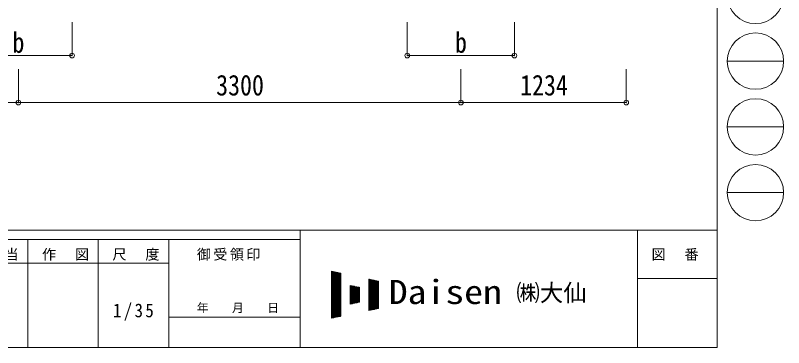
# Model space of a CAD drawing. Units: millimetres at full size, sheet at 1:35. Extents: x -9837 to 9837, y -6790 to 6790.
# Drawn here: x 4108 to 9837, y -6790 to -4314 of the extents above; entities that cross this region are included whole.
import ezdxf
from ezdxf.enums import TextEntityAlignment as Align

# ---------------------------------------------------------------- set-up
doc = ezdxf.new("R2010")
doc.units = ezdxf.units.MM
doc.header["$LTSCALE"] = 35
doc.header["$PDMODE"] = 32
doc.header["$PDSIZE"] = 35
doc.layers.add('0-6_OTH_LINE', color=6, linetype='Continuous', lineweight=9)
doc.layers.add('F-0_240', color=7, linetype='Continuous', lineweight=9)
doc.styles.add('ＭＳ ゴシック', font='')
doc.styles.get('ＭＳ ゴシック').set_extended_font_data('MS Gothic')

msp = doc.modelspace()

# ---------------------------------------------------------------- linework, layer by layer
at = {"layer": '0-6_OTH_LINE'}
for p, q in [((4530.13, -4613.91), (4530.13, -4363.93)), ((7030.13, -4613.91), (7030.13, -4363.93)), ((7830.13, -4613.91), (7830.13, -4363.93)), ((3730.13, -4613.91), (4530.13, -4613.91)), ((7030.13, -4613.91), (7830.13, -4613.91)), ((4130.13, -4963.91), (4130.13, -4713.91)), ((7430.13, -4963.91), (7430.13, -4713.91)), ((8664.13, -4963.91), (8664.13, -4713.91)), ((1702.13, -4963.91), (4130.13, -4963.91)), ((4130.13, -4963.91), (7430.13, -4963.91)), ((7430.13, -4963.91), (8664.13, -4963.91))]:
    msp.add_line(p, q, dxfattribs=at)
for p in [(4530.13, -4613.91), (7030.13, -4613.91), (7830.13, -4613.91), (4130.13, -4963.91), (7430.13, -4963.91), (8664.13, -4963.91)]:
    msp.add_point(p, dxfattribs=at)
at = {"layer": 'F-0_240', "color": 5}
for p, q in [((9342.6, 6790), (9342.6, -6790)), ((-9837.4, -5915), (9342.6, -5915)), ((6231.38, -5915), (6231.38, -6790)), ((8747.6, -5915), (8747.6, -6790)), ((-9837.4, -5985), (6231.38, -5985)), ((4201.38, -5985), (4201.38, -6790)), ((4726.38, -5985), (4726.38, -6790)), ((5251.38, -5985), (5251.38, -6790)), ((3151.38, -6160), (5251.38, -6160)), ((8747.6, -6273.75), (9342.6, -6273.75)), ((5251.38, -6562.5), (6231.38, -6562.5)), ((-9837.4, -6790), (9342.6, -6790))]:
    msp.add_line(p, q, dxfattribs=at)
at = {"layer": 'F-0_240', "color": 4}
for p, q in [((9417.4, -4655), (9837.4, -4655)), ((9417.4, -5145), (9837.4, -5145)), ((9417.4, -5635), (9837.4, -5635))]:
    msp.add_line(p, q, dxfattribs=at)
at = {"layer": 'F-0_240'}
for p, q in [((6464.67, -6221.37), (6534.67, -6235.95)), ((6464.67, -6221.37), (6464.67, -6571.37)), ((6464.67, -6224.66), (6480.48, -6224.66)), ((6464.67, -6228.16), (6497.28, -6228.16)), ((6464.67, -6231.66), (6514.08, -6231.66)), ((6464.67, -6235.16), (6530.88, -6235.16)), ((6464.67, -6238.66), (6534.67, -6238.66)), ((6464.67, -6242.16), (6534.67, -6242.16)), ((6466.74, -6570.94), (6466.74, -6221.8)), ((6470.24, -6570.21), (6470.24, -6222.53)), ((6473.74, -6569.48), (6473.74, -6223.26)), ((6477.24, -6568.75), (6477.24, -6223.99)), ((6480.74, -6568.02), (6480.74, -6224.72)), ((6484.24, -6567.29), (6484.24, -6225.45)), ((6487.74, -6566.56), (6487.74, -6226.17)), ((6491.24, -6565.83), (6491.24, -6226.9)), ((6494.74, -6565.1), (6494.74, -6227.63)), ((6498.24, -6564.37), (6498.24, -6228.36)), ((6501.74, -6563.64), (6501.74, -6229.09)), ((6505.24, -6562.91), (6505.24, -6229.82)), ((6508.74, -6562.19), (6508.74, -6230.55)), ((6512.24, -6561.46), (6512.24, -6231.28)), ((6515.74, -6560.73), (6515.74, -6232.01)), ((6519.24, -6560), (6519.24, -6232.74)), ((6522.74, -6559.27), (6522.74, -6233.47)), ((6526.24, -6558.54), (6526.24, -6234.2)), ((6529.74, -6557.81), (6529.74, -6234.92)), ((6533.24, -6557.08), (6533.24, -6235.65)), ((6534.67, -6235.95), (6534.67, -6556.78)), ((6464.67, -6245.66), (6534.67, -6245.66)), ((6464.67, -6249.16), (6534.67, -6249.16)), ((6464.67, -6252.66), (6534.67, -6252.66)), ((6464.67, -6256.16), (6534.67, -6256.16)), ((6464.67, -6259.66), (6534.67, -6259.66)), ((6464.67, -6263.16), (6534.67, -6263.16)), ((6464.67, -6266.66), (6534.67, -6266.66)), ((6464.67, -6270.16), (6534.67, -6270.16)), ((6464.67, -6273.66), (6534.67, -6273.66)), ((6464.67, -6277.16), (6534.67, -6277.16)), ((6464.67, -6280.66), (6534.67, -6280.66)), ((6464.67, -6284.16), (6534.67, -6284.16)), ((6464.67, -6287.66), (6534.67, -6287.66)), ((6464.67, -6291.16), (6534.67, -6291.16)), ((6464.67, -6294.66), (6534.67, -6294.66)), ((6464.67, -6298.16), (6534.67, -6298.16)), ((6464.67, -6301.66), (6534.67, -6301.66)), ((6744.67, -6279.7), (6814.67, -6294.28)), ((6744.67, -6279.7), (6744.67, -6513.03)), ((6744.67, -6280.66), (6749.28, -6280.66)), ((6744.67, -6284.16), (6766.08, -6284.16)), ((6744.67, -6287.66), (6782.88, -6287.66)), ((6744.67, -6291.16), (6799.68, -6291.16)), ((6744.67, -6294.66), (6814.67, -6294.66)), ((6744.67, -6298.16), (6814.67, -6298.16)), ((6744.67, -6301.66), (6814.67, -6301.66)), ((6746.74, -6512.6), (6746.74, -6280.13)), ((6750.24, -6511.87), (6750.24, -6280.86)), ((6753.74, -6511.14), (6753.74, -6281.59)), ((6757.24, -6510.41), (6757.24, -6282.32)), ((6760.74, -6509.69), (6760.74, -6283.05)), ((6764.24, -6508.96), (6764.24, -6283.78)), ((6767.74, -6508.23), (6767.74, -6284.51)), ((6771.24, -6507.5), (6771.24, -6285.24)), ((6774.74, -6506.77), (6774.74, -6285.97)), ((6778.24, -6506.04), (6778.24, -6286.7)), ((6781.74, -6505.31), (6781.74, -6287.42)), ((6785.24, -6504.58), (6785.24, -6288.15)), ((6788.74, -6503.85), (6788.74, -6288.88)), ((6792.24, -6503.12), (6792.24, -6289.61)), ((6795.74, -6502.39), (6795.74, -6290.34)), ((6799.24, -6501.66), (6799.24, -6291.07)), ((6802.74, -6500.94), (6802.74, -6291.8)), ((6806.24, -6500.21), (6806.24, -6292.53)), ((6809.74, -6499.48), (6809.74, -6293.26)), ((6813.24, -6498.75), (6813.24, -6293.99)), ((6814.67, -6294.28), (6814.67, -6498.45)), ((6464.67, -6305.16), (6534.67, -6305.16)), ((6464.67, -6308.66), (6534.67, -6308.66)), ((6464.67, -6312.16), (6534.67, -6312.16)), ((6464.67, -6315.66), (6534.67, -6315.66)), ((6464.67, -6319.16), (6534.67, -6319.16)), ((6464.67, -6322.66), (6534.67, -6322.66)), ((6464.67, -6326.16), (6534.67, -6326.16)), ((6464.67, -6329.66), (6534.67, -6329.66)), ((6464.67, -6333.16), (6534.67, -6333.16)), ((6464.67, -6336.66), (6534.67, -6336.66)), ((6464.67, -6340.16), (6534.67, -6340.16)), ((6464.67, -6343.66), (6534.67, -6343.66)), ((6464.67, -6347.16), (6534.67, -6347.16)), ((6464.67, -6350.66), (6534.67, -6350.66)), ((6464.67, -6354.16), (6534.67, -6354.16)), ((6464.67, -6357.66), (6534.67, -6357.66)), ((6604.67, -6326.37), (6674.67, -6340.95)), ((6604.67, -6326.37), (6604.67, -6466.37)), ((6604.67, -6329.66), (6620.48, -6329.66)), ((6604.67, -6333.16), (6637.28, -6333.16)), ((6604.67, -6336.66), (6654.08, -6336.66)), ((6604.67, -6340.16), (6670.88, -6340.16)), ((6604.67, -6343.66), (6674.67, -6343.66)), ((6604.67, -6347.16), (6674.67, -6347.16)), ((6604.67, -6350.66), (6674.67, -6350.66)), ((6604.67, -6354.16), (6674.67, -6354.16)), ((6604.67, -6357.66), (6674.67, -6357.66)), ((6606.74, -6465.94), (6606.74, -6326.8)), ((6610.24, -6465.21), (6610.24, -6327.53)), ((6613.74, -6464.48), (6613.74, -6328.26)), ((6617.24, -6463.75), (6617.24, -6328.99)), ((6620.74, -6463.02), (6620.74, -6329.72)), ((6624.24, -6462.29), (6624.24, -6330.45)), ((6627.74, -6461.56), (6627.74, -6331.17)), ((6631.24, -6460.83), (6631.24, -6331.9)), ((6634.74, -6460.1), (6634.74, -6332.63)), ((6638.24, -6459.37), (6638.24, -6333.36)), ((6641.74, -6458.64), (6641.74, -6334.09)), ((6645.24, -6457.91), (6645.24, -6334.82)), ((6648.74, -6457.19), (6648.74, -6335.55)), ((6652.24, -6456.46), (6652.24, -6336.28)), ((6655.74, -6455.73), (6655.74, -6337.01)), ((6659.24, -6455), (6659.24, -6337.74)), ((6662.74, -6454.27), (6662.74, -6338.47)), ((6666.24, -6453.54), (6666.24, -6339.2)), ((6669.74, -6452.81), (6669.74, -6339.92)), ((6673.24, -6452.08), (6673.24, -6340.65)), ((6674.67, -6340.95), (6674.67, -6451.78)), ((6744.67, -6305.16), (6814.67, -6305.16)), ((6744.67, -6308.66), (6814.67, -6308.66)), ((6744.67, -6312.16), (6814.67, -6312.16)), ((6744.67, -6315.66), (6814.67, -6315.66)), ((6744.67, -6319.16), (6814.67, -6319.16)), ((6744.67, -6322.66), (6814.67, -6322.66)), ((6744.67, -6326.16), (6814.67, -6326.16)), ((6744.67, -6329.66), (6814.67, -6329.66)), ((6744.67, -6333.16), (6814.67, -6333.16)), ((6744.67, -6336.66), (6814.67, -6336.66)), ((6744.67, -6340.16), (6814.67, -6340.16)), ((6744.67, -6343.66), (6814.67, -6343.66)), ((6744.67, -6347.16), (6814.67, -6347.16)), ((6744.67, -6350.66), (6814.67, -6350.66)), ((6744.67, -6354.16), (6814.67, -6354.16)), ((6744.67, -6357.66), (6814.67, -6357.66)), ((6464.67, -6361.16), (6534.67, -6361.16)), ((6464.67, -6364.66), (6534.67, -6364.66)), ((6464.67, -6368.16), (6534.67, -6368.16)), ((6464.67, -6371.66), (6534.67, -6371.66)), ((6464.67, -6375.16), (6534.67, -6375.16)), ((6464.67, -6378.66), (6534.67, -6378.66)), ((6464.67, -6382.16), (6534.67, -6382.16)), ((6464.67, -6385.66), (6534.67, -6385.66)), ((6464.67, -6389.16), (6534.67, -6389.16)), ((6464.67, -6392.66), (6534.67, -6392.66)), ((6464.67, -6396.16), (6534.67, -6396.16)), ((6464.67, -6399.66), (6534.67, -6399.66)), ((6464.67, -6403.16), (6534.67, -6403.16)), ((6464.67, -6406.66), (6534.67, -6406.66)), ((6464.67, -6410.16), (6534.67, -6410.16)), ((6464.67, -6413.66), (6534.67, -6413.66)), ((6464.67, -6417.16), (6534.67, -6417.16)), ((6604.67, -6361.16), (6674.67, -6361.16)), ((6604.67, -6364.66), (6674.67, -6364.66)), ((6604.67, -6368.16), (6674.67, -6368.16)), ((6604.67, -6371.66), (6674.67, -6371.66)), ((6604.67, -6375.16), (6674.67, -6375.16)), ((6604.67, -6378.66), (6674.67, -6378.66)), ((6604.67, -6382.16), (6674.67, -6382.16)), ((6604.67, -6385.66), (6674.67, -6385.66)), ((6604.67, -6389.16), (6674.67, -6389.16)), ((6604.67, -6392.66), (6674.67, -6392.66)), ((6604.67, -6396.16), (6674.67, -6396.16)), ((6604.67, -6399.66), (6674.67, -6399.66)), ((6604.67, -6403.16), (6674.67, -6403.16)), ((6604.67, -6406.66), (6674.67, -6406.66)), ((6604.67, -6410.16), (6674.67, -6410.16)), ((6604.67, -6413.66), (6674.67, -6413.66)), ((6604.67, -6417.16), (6674.67, -6417.16)), ((6744.67, -6361.16), (6814.67, -6361.16)), ((6744.67, -6364.66), (6814.67, -6364.66)), ((6744.67, -6368.16), (6814.67, -6368.16)), ((6744.67, -6371.66), (6814.67, -6371.66)), ((6744.67, -6375.16), (6814.67, -6375.16)), ((6744.67, -6378.66), (6814.67, -6378.66)), ((6744.67, -6382.16), (6814.67, -6382.16)), ((6744.67, -6385.66), (6814.67, -6385.66)), ((6744.67, -6389.16), (6814.67, -6389.16)), ((6744.67, -6392.66), (6814.67, -6392.66)), ((6744.67, -6396.16), (6814.67, -6396.16)), ((6744.67, -6399.66), (6814.67, -6399.66)), ((6744.67, -6403.16), (6814.67, -6403.16)), ((6744.67, -6406.66), (6814.67, -6406.66)), ((6744.67, -6410.16), (6814.67, -6410.16)), ((6744.67, -6413.66), (6814.67, -6413.66)), ((6744.67, -6417.16), (6814.67, -6417.16)), ((6464.67, -6420.66), (6534.67, -6420.66)), ((6464.67, -6424.16), (6534.67, -6424.16)), ((6464.67, -6427.66), (6534.67, -6427.66)), ((6464.67, -6431.16), (6534.67, -6431.16)), ((6464.67, -6434.66), (6534.67, -6434.66)), ((6464.67, -6438.16), (6534.67, -6438.16)), ((6464.67, -6441.66), (6534.67, -6441.66)), ((6464.67, -6445.16), (6534.67, -6445.16)), ((6464.67, -6448.66), (6534.67, -6448.66)), ((6464.67, -6452.16), (6534.67, -6452.16)), ((6464.67, -6455.66), (6534.67, -6455.66)), ((6464.67, -6459.16), (6534.67, -6459.16)), ((6464.67, -6462.66), (6534.67, -6462.66)), ((6464.67, -6466.16), (6534.67, -6466.16)), ((6464.67, -6469.66), (6534.67, -6469.66)), ((6464.67, -6473.16), (6534.67, -6473.16)), ((6604.67, -6420.66), (6674.67, -6420.66)), ((6604.67, -6424.16), (6674.67, -6424.16)), ((6604.67, -6427.66), (6674.67, -6427.66)), ((6604.67, -6431.16), (6674.67, -6431.16)), ((6604.67, -6434.66), (6674.67, -6434.66)), ((6604.67, -6438.16), (6674.67, -6438.16)), ((6604.67, -6441.66), (6674.67, -6441.66)), ((6604.67, -6445.16), (6674.67, -6445.16)), ((6604.67, -6448.66), (6674.67, -6448.66)), ((6604.67, -6466.37), (6674.67, -6451.78)), ((6604.67, -6452.16), (6672.86, -6452.16)), ((6604.67, -6455.66), (6656.06, -6455.66)), ((6604.67, -6459.16), (6639.26, -6459.16)), ((6604.67, -6462.66), (6622.46, -6462.66)), ((6604.67, -6466.16), (6605.66, -6466.16)), ((6744.67, -6420.66), (6814.67, -6420.66)), ((6744.67, -6424.16), (6814.67, -6424.16)), ((6744.67, -6427.66), (6814.67, -6427.66)), ((6744.67, -6431.16), (6814.67, -6431.16)), ((6744.67, -6434.66), (6814.67, -6434.66)), ((6744.67, -6438.16), (6814.67, -6438.16)), ((6744.67, -6441.66), (6814.67, -6441.66)), ((6744.67, -6445.16), (6814.67, -6445.16)), ((6744.67, -6448.66), (6814.67, -6448.66)), ((6744.67, -6452.16), (6814.67, -6452.16)), ((6744.67, -6455.66), (6814.67, -6455.66)), ((6744.67, -6459.16), (6814.67, -6459.16)), ((6744.67, -6462.66), (6814.67, -6462.66)), ((6744.67, -6466.16), (6814.67, -6466.16)), ((6744.67, -6469.66), (6814.67, -6469.66)), ((6744.67, -6473.16), (6814.67, -6473.16)), ((6464.67, -6476.66), (6534.67, -6476.66)), ((6464.67, -6480.16), (6534.67, -6480.16)), ((6464.67, -6483.66), (6534.67, -6483.66)), ((6464.67, -6487.16), (6534.67, -6487.16)), ((6464.67, -6490.66), (6534.67, -6490.66)), ((6464.67, -6494.16), (6534.67, -6494.16)), ((6464.67, -6497.66), (6534.67, -6497.66)), ((6464.67, -6501.16), (6534.67, -6501.16)), ((6464.67, -6504.66), (6534.67, -6504.66)), ((6464.67, -6508.16), (6534.67, -6508.16)), ((6464.67, -6511.66), (6534.67, -6511.66)), ((6464.67, -6515.16), (6534.67, -6515.16)), ((6464.67, -6518.66), (6534.67, -6518.66)), ((6464.67, -6522.16), (6534.67, -6522.16)), ((6464.67, -6525.66), (6534.67, -6525.66)), ((6464.67, -6529.16), (6534.67, -6529.16)), ((6744.67, -6476.66), (6814.67, -6476.66)), ((6744.67, -6480.16), (6814.67, -6480.16)), ((6744.67, -6483.66), (6814.67, -6483.66)), ((6744.67, -6487.16), (6814.67, -6487.16)), ((6744.67, -6490.66), (6814.67, -6490.66)), ((6744.67, -6494.16), (6814.67, -6494.16)), ((6744.67, -6497.66), (6814.67, -6497.66)), ((6814.67, -6498.45), (6744.67, -6513.03)), ((6744.67, -6501.16), (6801.66, -6501.16)), ((6744.67, -6504.66), (6784.86, -6504.66)), ((6744.67, -6508.16), (6768.06, -6508.16)), ((6744.67, -6511.66), (6751.26, -6511.66)), ((6464.67, -6532.66), (6534.67, -6532.66)), ((6464.67, -6536.16), (6534.67, -6536.16)), ((6464.67, -6539.66), (6534.67, -6539.66)), ((6464.67, -6543.16), (6534.67, -6543.16)), ((6464.67, -6546.66), (6534.67, -6546.66)), ((6464.67, -6550.16), (6534.67, -6550.16)), ((6464.67, -6553.66), (6534.67, -6553.66)), ((6534.67, -6556.78), (6464.67, -6571.37)), ((6464.67, -6557.16), (6532.86, -6557.16)), ((6464.67, -6560.66), (6516.06, -6560.66)), ((6464.67, -6564.16), (6499.26, -6564.16)), ((6464.67, -6567.66), (6482.46, -6567.66)), ((6464.67, -6571.16), (6465.66, -6571.16))]:
    msp.add_line(p, q, dxfattribs=at)
at = {"layer": 'F-0_240', "color": 4}
for centre in [(9627.4, -4165), (9627.4, -4655), (9627.4, -5145), (9627.4, -5635)]:
    msp.add_circle(centre, 210, dxfattribs=at)

# ---------------------------------------------------------------- texts
at = {"layer": '0-6_OTH_LINE', "color": 7, "style": 'ＭＳ ゴシック', "width": 0.85}
for s, p in [('b', (4086.38, -4638.91)), ('b', (7386.38, -4638.91)), ('3300', (5605.13, -4956.91)), ('1234', (7872.13, -4956.91))]:
    msp.add_text(s, height=154, dxfattribs=at).set_placement(p, align=Align.BOTTOM_LEFT)
at = {"layer": 'F-0_240', "style": 'ＭＳ ゴシック', "width": 1.15}
msp.add_text('Daisen', height=179.6, dxfattribs=at).set_placement((6892.68, -6518.87), align=Align.BOTTOM_LEFT)
at = {"layer": 'F-0_240', "style": 'ＭＳ ゴシック'}
for s, height, p in [('㈱大仙\u3000', 128.3, (7843.97, -6483.87)), ('年\u3000\u3000月\u3000\u3000日', 64.15, (5461.38, -6545))]:
    msp.add_text(s, height=height, dxfattribs=at).set_placement(p, align=Align.BOTTOM_LEFT)
at = {"layer": 'F-0_240', "attachment_point": 7, "style": 'ＭＳ ゴシック'}
for s, insert, char_height in [('\\T1.17;担\u3000当', (3781.38, -6142.5), 76.98), ('\\T1.17;作\u3000図', (4306.38, -6142.5), 76.98), ('\\T1.17;尺\u3000度', (4831.38, -6142.5), 76.98), ('\\T1.17;御受領印', (5461.38, -6142.5), 76.98), ('\\T1.17;図\u3000番', (8852.59, -6142.5), 76.98), ('\\T1.28;\\W0.9;1/35', (4835.76, -6588.75), 102.6)]:
    msp.add_mtext(s, dxfattribs=dict(at, insert=insert, char_height=char_height))

doc.saveas('drawing.dxf')
